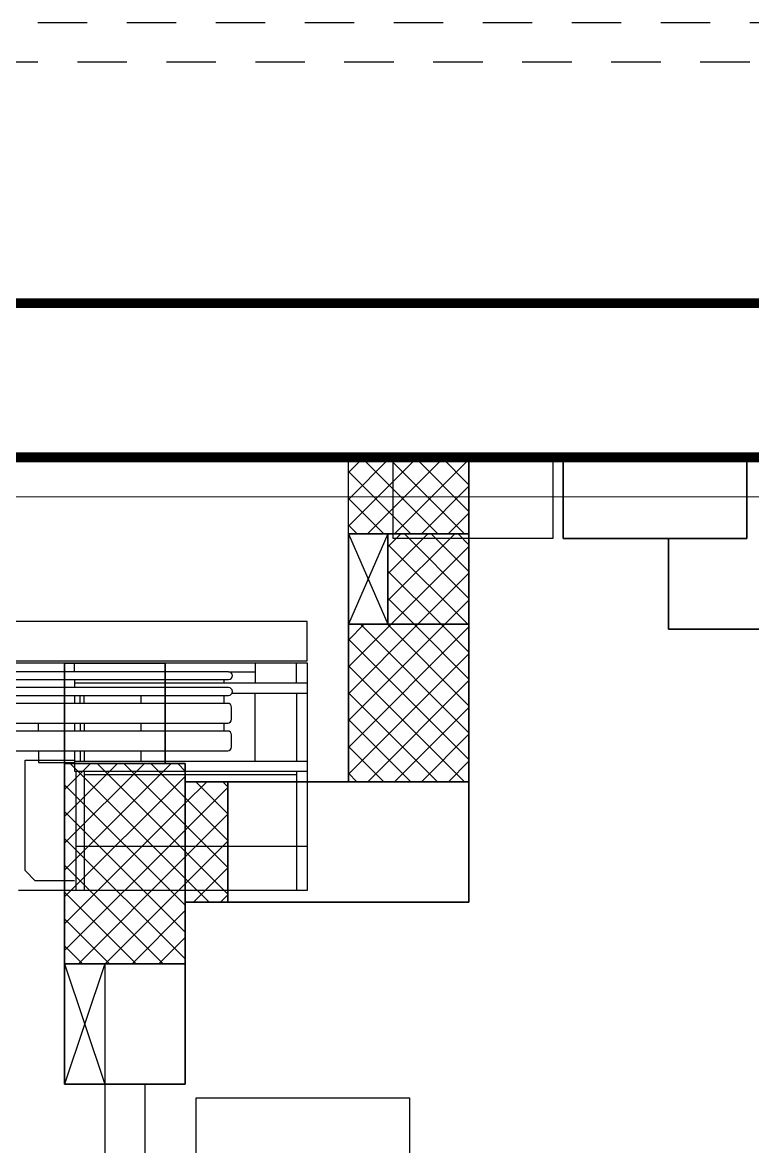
# Model space of a CAD drawing. Header units: metres. Extents: x -22.5 to 67.5, y 0 to 64.7.
# Drawn here: x 41.818 to 43.664, y 50.682 to 53.525 of the extents above; entities that cross this region are included whole.
import ezdxf

# ---------------------------------------------------------------- set-up
doc = ezdxf.new("R2010")
doc.units = ezdxf.units.M
doc.linetypes.add('XREF PB NEURO-ONCOLOGIA$0$CONJUNTO TLAHUAC$0$HIDDEN2', pattern=[0.1875, 0.125, -0.0625])
doc.linetypes.add('XREF PB NEURO-ONCOLOGIA$0$XREF PB NEURO-ONCOLOGIA$0$DASHED', pattern=[0.75, 0.5, -0.25])
for name, color, linetype in [('XREF PB NEURO-ONCOLOGIA$0$BUNKER', 6, 'Continuous'), ('XREF PB NEURO-ONCOLOGIA$0$EQUIPO', 8, 'Continuous'), ('XREF PB NEURO-ONCOLOGIA$0$PROYECCIÓN', 8, 'XREF PB NEURO-ONCOLOGIA$0$CONJUNTO TLAHUAC$0$HIDDEN2'), ('XREF PB NEURO-ONCOLOGIA$0$TABIQUES BLINDADOS', 30, 'Continuous')]:
    doc.layers.add(name, color=color, linetype=linetype)
doc.layers.add('XREF PB NEURO-ONCOLOGIA$0$MUROS DE TABLAROCA', color=150, linetype='Continuous', lineweight=13)

# ---------------------------------------------------------------- blocks, each defined once
blk = doc.blocks.new('*U745')
at = {"color": 0}
for p, q in [((-3165, 1725.9), (-3265, 1725.9)), ((-3265, 1725.9), (-3265, 955.9)), ((-3165, 955.9), (-3165, 1725.9)), ((-3160, 955.9), (-3160, 1725.9)), ((-3160, 1725.9), (-2584, 1725.9)), ((-3108.5, 1725.9), (-3108.5, 1137.4)), ((-3083.5, 1536.2), (-3083.5, 1725.9)), ((-2911.5, 1137.4), (-2911.5, 1725.9)), ((-2886.5, 1137.4), (-2886.5, 1725.9)), ((-2696.1, 1141.1), (-2696.1, 1725.9)), ((-2584, 1725.9), (-2584, 996.5)), ((-3108.5, 1699.4), (-3160, 1699.4)), ((-3083.5, 1699.4), (-2911.5, 1699.4)), ((-2885, 1699.4), (-2584, 1699.4)), ((-2878, 1162.4), (-2878, 1699.4)), ((-3160, 1594.7), (-3108.5, 1594.7)), ((-3137.7, 1527.1), (-3137.7, 1594.7)), ((-2911.5, 1594.7), (-3083.5, 1594.7)), ((-3137.7, 1527.1), (-3137.7, -301)), ((-3117.7, -301), (-3117.7, 1527.1)), ((-3117.7, 1515.1), (-3108.5, 1515.1)), ((-3097.7, 1527.1), (-3097.7, -301)), ((-3077.7, -301), (-3077.7, 1527.1)), ((-3077.7, 1515.1), (-3057.7, 1515.1)), ((-3057.7, 1525.1), (-3057.7, -299)), ((-3017.7, 1535.1), (-3047.7, 1535.1)), ((-3007.7, -299), (-3007.7, 1525.1)), ((-3007.7, 1515.1), (-2987.7, 1515.1)), ((-2987.7, 1525.1), (-2987.7, -299)), ((-2947.7, 1535.1), (-2977.7, 1535.1)), ((-2937.7, -299), (-2937.7, 1525.1)), ((-3077.7, 1305.4), (-3057.7, 1305.4)), ((-3007.7, 1305.4), (-2987.7, 1305.4)), ((-2937.7, 1305.4), (-2911.5, 1305.4)), ((-3137.7, 1137.4), (-3160, 1137.4)), ((-3117.7, 1137.4), (-3097.7, 1137.4)), ((-3057.7, 1162.4), (-3077.7, 1162.4)), ((-3057.7, 1152.5), (-3077.7, 1152.5)), ((-3077.7, 1137.4), (-3057.7, 1137.4)), ((-3007.7, 1162.4), (-2987.7, 1162.4)), ((-3007.7, 1152.5), (-2987.7, 1152.5)), ((-3007.7, 1137.4), (-2987.7, 1137.4)), ((-2937.7, 1162.4), (-2911.5, 1162.4)), ((-2937.7, 1152.5), (-2911.5, 1152.5)), ((-2937.7, 1137.4), (-2886.5, 1137.4)), ((-2914, 1013.4), (-2914, 1137.4)), ((-2908.4, 1046.8), (-2908.4, 1137.4)), ((-2886.5, 1162.4), (-2584, 1162.4)), ((-2886.5, 1141.1), (-2584, 1141.1)), ((-2609, 1137.4), (-2609, 1038.6)), ((-2987.7, 1046.8), (-3007.7, 1046.8)), ((-2937.7, 1046.8), (-2908.4, 1046.8)), ((-2609, 1038.6), (-2634.9, 1013.4)), ((-2634.9, 1013.4), (-2914, 1013.4))]:
    blk.add_line(p, q, dxfattribs=at)
for centre, start, end in [((-3127.7, 1527.1), 0, 180), ((-3087.7, 1527.1), 0, 180), ((-3047.7, 1525.1), 90, 180), ((-3017.7, 1525.1), 0, 90), ((-2977.7, 1525.1), 90, 180), ((-2947.7, 1525.1), 0, 90)]:
    blk.add_arc(centre, 10, start, end, dxfattribs=at)
blk = doc.blocks.new('XREF PB NEURO-ONCOLOGIA')
at = {"layer": 'XREF PB NEURO-ONCOLOGIA$0$BUNKER', "true_color": 0x00ffff}
h = blk.add_hatch(dxfattribs=at)
h.set_pattern_fill('FP_2', color=4, scale=0.0254, angle=360, style=0, pattern_type=2)
h.set_pattern_definition([(225, (18.222375, 33.936856), (0.03394537, -0.03394537), []), (315, (18.222375, 33.936856), (0.03394537, 0.03394537), [])])
h.paths.add_polyline_path([(17.6707, 3.3384), (17.6707, 3.0336), (18.177, 3.0336), (18.177, 3.3384)], flags=0)
h = blk.add_hatch(dxfattribs=at)
h.set_pattern_fill('FP_3', color=4, scale=0.0254, angle=270, style=0, pattern_type=2)
h.set_pattern_definition([(225, (18.22237, 33.936856), (0.03394537, -0.03394537), []), (315, (18.22237, 33.936856), (0.03394537, 0.03394537), [])])
h.paths.add_polyline_path([(17.8262, 3.0336), (17.8262, 2.9256), (18.131, 2.9256), (18.131, 3.0336)], flags=0)
h = blk.add_hatch(dxfattribs=at)
h.set_pattern_fill('FP_1', color=4, scale=0.0254, angle=360, style=0, pattern_type=2)
h.set_pattern_definition([(225, (18.22237, 33.936868), (0.03394537, -0.03394537), []), (315, (18.22237, 33.936868), (0.03394537, 0.03394537), [])])
h.paths.add_polyline_path([(18.131, 2.6208), (18.131, 2.316), (18.5294, 2.316), (18.5294, 2.6208), (18.2316, 2.6208)], flags=0)
h = blk.add_hatch(dxfattribs=at)
h.set_pattern_fill('FP_5', color=4, scale=0.0254, angle=180, style=0, pattern_type=2)
h.set_pattern_definition([(225, (18.17086, 33.936868), (0.03394537, -0.03394537), []), (315, (18.17086, 33.936868), (0.03394537, 0.03394537), [])])
h.paths.add_polyline_path([(18.758, 2.6208), (18.758, 2.316), (18.9517, 2.316), (18.9517, 2.6208)])
h = blk.add_hatch(dxfattribs=at)
h.set_pattern_fill('FP_4', color=4, scale=0.0254, angle=360, style=0, pattern_type=2)
h.set_pattern_definition([(225, (18.222394, 33.93685), (0.03394537, -0.03394537), []), (315, (18.222394, 33.93685), (0.03394537, 0.03394537), [])])
h.paths.add_polyline_path([(18.5294, 2.5208), (18.5294, 2.316), (18.758, 2.316), (18.758, 2.5208)], flags=0)
at = {"layer": 'XREF PB NEURO-ONCOLOGIA$0$BUNKER', "color": 32, "true_color": 0xcd6928}
for p, q in [((17.3659, 3.0336, 0), (17.3659, 3.3384, 0)), ((17.6707, 3.3384, 0), (17.3659, 3.3384, 0)), ((17.6707, 3.3384, 0), (17.3659, 3.2368, 0)), ((17.6707, 3.2368, 0), (17.3659, 3.3384, 0)), ((17.6707, 3.3384, 0), (17.3659, 3.3384, 0)), ((17.3659, 3.3384, 0), (17.3659, 3.0336, 0)), ((17.6707, 3.0336, 0), (17.6707, 3.3384, 0)), ((18.177, 3.3384, 0), (17.6707, 3.3384, 0)), ((17.6707, 3.3384, 0), (17.6707, 3.0336, 0)), ((18.177, 3.0336, 0), (18.177, 3.3384, 0)), ((17.6707, 3.2368, 0), (17.3659, 3.2368, 0)), ((17.3659, 3.0336, 0), (17.6707, 3.0336, 0)), ((17.6707, 3.0336, 0), (18.177, 3.0336, 0)), ((17.8262, 2.316, 0), (17.8262, 3.0336, 0)), ((17.8262, 3.0336, 0), (17.8262, 2.9256, 0)), ((18.131, 2.9256, 0), (18.131, 3.0336, 0)), ((17.8262, 2.9256, 0), (17.8262, 2.316, 0)), ((17.8262, 2.9256, 0), (18.131, 2.9256, 0)), ((18.131, 2.316, 0), (18.131, 2.9256, 0)), ((18.131, 2.6208, 0), (18.9517, 2.6208, 0)), ((18.758, 2.6208, 0), (18.5294, 2.5208, 0)), ((18.758, 2.5208, 0), (18.5294, 2.6208, 0)), ((18.758, 2.6208, 0), (18.5294, 2.6208, 0)), ((18.5294, 2.6208, 0), (18.5294, 2.5208, 0)), ((18.758, 2.6208, 0), (18.758, 2.316, 0)), ((18.5294, 2.5208, 0), (18.5294, 2.316, 0)), ((18.5294, 2.5208, 0), (18.758, 2.5208, 0)), ((17.8262, 2.316, 0), (18.131, 2.316, 0)), ((18.131, 2.316, 0), (18.5294, 2.316, 0)), ((18.5294, 2.316, 0), (18.758, 2.316, 0)), ((18.758, 2.316, 0), (18.9517, 2.316, 0))]:
    blk.add_line(p, q, dxfattribs=at)
at = {"layer": 'XREF PB NEURO-ONCOLOGIA$0$BUNKER'}
for p, q in [((17.3659, 3.3384, 0), (18.431, 3.3384, 0)), ((18.431, 3.3384, 0), (18.177, 3.3384, 0)), ((18.177, 3.3384, 0), (18.177, 3.0844, 0)), ((18.431, 3.3384, 0), (18.431, 3.0844, 0)), ((18.431, 3.0844, 0), (18.431, 3.3384, 0)), ((18.431, 3.0844, 0), (18.177, 3.0844, 0)), ((18.177, 3.0844, 0), (18.177, 3.0336, 0)), ((18.177, 3.0844, 0), (18.431, 3.0844, 0)), ((17.8262, 3.0336, 0), (17.3659, 3.0336, 0)), ((18.131, 3.0336, 0), (17.8262, 3.0336, 0)), ((18.177, 3.0336, 0), (18.131, 3.0336, 0)), ((18.131, 3.0336, 0), (18.131, 2.6208, 0)), ((18.131, 2.9256, 0), (17.8262, 2.9256, 0)), ((18.5294, 2.6208, 0), (18.131, 2.6208, 0)), ((18.131, 2.6208, 0), (18.131, 2.316, 0)), ((18.5294, 2.5208, 0), (18.5294, 2.6208, 0)), ((18.5294, 2.316, 0), (18.5294, 2.6208, 0)), ((18.758, 2.6208, 0), (18.758, 2.5208, 0)), ((18.758, 2.5208, 0), (18.758, 2.6208, 0)), ((18.758, 2.5208, 0), (18.5294, 2.5208, 0)), ((18.758, 2.5208, 0), (18.5294, 2.5208, 0)), ((18.758, 2.316, 0), (18.758, 2.5208, 0)), ((18.9517, 2.316, 0), (17.8262, 2.316, 0))]:
    blk.add_line(p, q, dxfattribs=at)
at = {"layer": 'XREF PB NEURO-ONCOLOGIA$0$BUNKER', "color": 32, "linetype": 'XREF PB NEURO-ONCOLOGIA$0$XREF PB NEURO-ONCOLOGIA$0$DASHED', "ltscale": 100, "true_color": 0xcd6928}
for p, q in [((16.7526, 3.236, 0), (17.3659, 3.236, 0)), ((17.3659, 3.136, 0), (16.7526, 3.136, 0))]:
    blk.add_line(p, q, dxfattribs=at)
at = {"layer": 'XREF PB NEURO-ONCOLOGIA$0$EQUIPO', "color": 8, "ltscale": 100, "elevation": 0}
for points in [[(17.3317, 2.4662), (17.0217, 2.4662), (17.0217, 3.0062), (17.3317, 3.0062)], [(18.9517, 2.1036), (18.7467, 2.1036), (18.7467, 2.5076), (18.9517, 2.5076)], [(18.7467, 2.0783), (18.7467, 1.6133), (18.9517, 1.6133), (18.9517, 2.0783)], [(18.7467, 2.0783), (18.9517, 2.0783), (18.9517, 1.6133), (18.7467, 1.6133)], [(18.5167, 1.4512), (18.5167, 1.8112), (18.7467, 1.8112), (18.5167, 1.8112), (18.5167, 1.4512), (18.9517, 1.4512), (18.9517, 1.6133), (18.9517, 1.4512)]]:
    blk.add_lwpolyline(points, close=True, dxfattribs=at)
at = {"layer": 'XREF PB NEURO-ONCOLOGIA$0$MUROS DE TABLAROCA'}
blk.add_lwpolyline([(8.7517, 7.8132), (9.2417, 7.8132), (9.2417, 8.1062), (11.3447, 8.1062), (11.3447, 2.9962), (11.8447, 2.9962), (11.8447, 8.1062), (13.5017, 8.1062), (13.5017, 7.8562), (17.8017, 7.8562), (17.8017, 8.1062), (18.8517, 8.1062), (18.8517, 0.7962), (17.8017, 0.7962), (17.8017, 1.0562), (13.5017, 1.0562), (13.5017, 0.7962), (9.2447, 0.7963), (9.2447, 5.4132), (8.2517, 5.413)], dxfattribs=at)
at = {"layer": 'XREF PB NEURO-ONCOLOGIA$0$PROYECCIÓN', "elevation": 0}
for points in [[(8.1517, 9.7062), (20.0517, 9.7062), (20.0517, -0.7938), (8.1517, -0.7938)], [(8.2517, 9.6062), (19.9517, 9.6062), (19.9517, -0.6938), (8.2517, -0.6938)]]:
    blk.add_lwpolyline(points, close=True, dxfattribs=at)
at = {"layer": 'XREF PB NEURO-ONCOLOGIA$0$TABIQUES BLINDADOS', "const_width": 0.025, "elevation": 0}
for points in [[(19.3417, 4.2062), (19.3417, 0.3062), (11.8517, 0.3063)], [(11.8517, 0.6962), (13.6017, 0.6962), (13.6017, 0.9562), (17.7017, 0.9562), (17.7017, 0.6962), (18.9517, 0.6962), (18.9517, 4.2062)]]:
    blk.add_lwpolyline(points, dxfattribs=at)
at = {"layer": 'XREF PB NEURO-ONCOLOGIA$0$EQUIPO', "color": 8, "xscale": 0.0009999999999940395, "yscale": 0.0009999999999940395, "zscale": 0.0009999999999940395, "rotation": 180}
blk.add_blockref('*U745', (15.2717, 4.4512, 0), dxfattribs=at)

msp = doc.modelspace()

# ---------------------------------------------------------------- block references
at = {"rotation": 90}
msp.add_blockref('XREF PB NEURO-ONCOLOGIA', (45.2634, 33.4734), dxfattribs=at)

doc.saveas('drawing.dxf')
